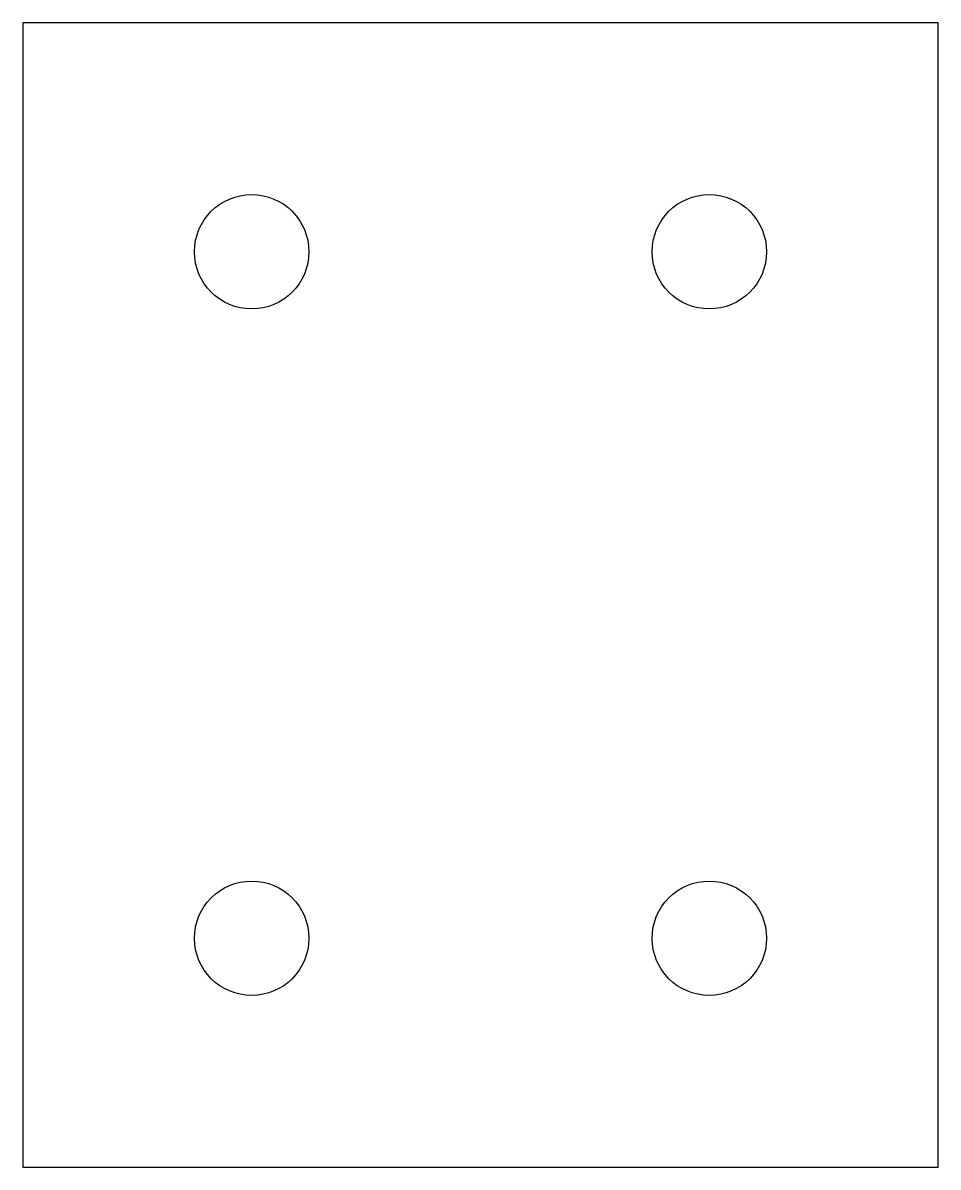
# Model space of a CAD drawing. Header units: metres. Extents: x 0 to 40, y 20 to 70.
import ezdxf

# ---------------------------------------------------------------- set-up
doc = ezdxf.new("R2010")
doc.units = ezdxf.units.M

msp = doc.modelspace()

# ---------------------------------------------------------------- linework, layer by layer
at = {"layer": 'PARAMETRIX'}
for p, q in [((40, 70), (0, 70)), ((0, 70), (0, 20)), ((40, 20), (40, 70)), ((0, 20), (40, 20))]:
    msp.add_line(p, q, dxfattribs=at)
for centre in [(10, 60), (30, 60), (10, 30), (30, 30)]:
    msp.add_circle(centre, 2.5, dxfattribs=at)

doc.saveas('drawing.dxf')
